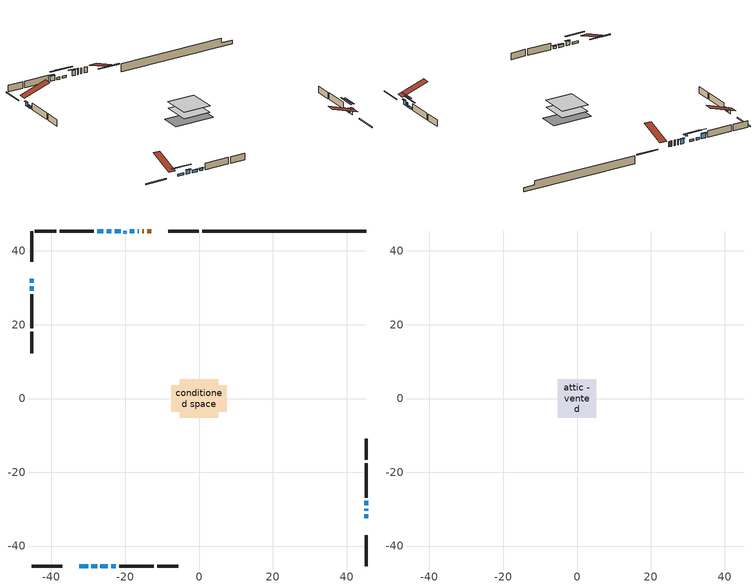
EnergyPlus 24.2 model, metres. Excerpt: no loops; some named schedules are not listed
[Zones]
conditioned space
 floor outside (Floor1 construction): -0.43,-0.43 -0.43,0.43 0.43,0.43 0.43,-0.43 z1.31
 floor adiabatic (AdiabaticFloorConstruction): -5.21,-5.21 -5.21,5.21 5.21,5.21 5.21,-5.21 z1.31
 floor foundation (Slab1 construction): -7.49,-3.64 -7.49,3.64 7.49,3.64 7.49,-3.64 z-1.74
 wall outside (RimJoist1 construction): -0.01,45.42 -8.36,45.42 / -45.42,-45.42 -37.07,-45.42 / -45.42,45.42 -45.42,37.07 / 45.42,-45.42 45.42,-37.07 z1.31:1.61
 wall outside (AdiabaticWallConstruction 1): -12.9,45.42 -14.04,45.42 / -14.97,45.42 -15.41,45.42 z1.31:3.34
 wall outside (AdiabaticWallConstruction): -16.33,45.42 -16.64,45.42 z1.31:3.09; -17.57,45.42 -18.74,45.42 / 45.42,-32.53 45.42,-31.36 / -25.93,45.42 -27.56,45.42 z1.31:3.29; -45.42,32.53 -45.42,31.39 z1.31:2.78; 45.42,-30.44 45.42,-29.92 / -29.16,-45.42 -27.64,-45.42 z1.31:2.91; -32.53,-45.42 -30.09,-45.42 / -21.28,45.42 -22.91,45.42 z1.31:2.12; -23.83,45.42 -25,45.42 / 45.42,-29 45.42,-27.78 / -45.42,30.46 -45.42,29.24 z1.31:2.13; -26.71,-45.42 -24.68,-45.42 / -23.75,-45.42 -22.53,-45.42 z1.31:2.23
 wall outside (Wall1 construction): -28.49,45.42 -37.8,45.42 / -21.6,-45.42 -12.29,-45.42 / -45.42,28.31 -45.42,19 / 45.42,-26.85 45.42,-17.53 z1.31:3.75
 wall outside (Wall2 construction): -38.73,45.42 -44.49,45.42 / -11.36,-45.42 -5.6,-45.42 / -45.42,18.07 -45.42,12.31 / 45.42,-16.61 45.42,-10.85 z1.31:3.75
 wall foundation (FoundationWall1 construction): 0.91,45.42,-1.74 0.91,45.42,1.31 40.97,45.42,1.31 40.97,45.42,-0.29 45.42,45.42,-0.29 45.42,45.42,-1.74
 window (WindowConstruction 6): -16.34,45.42 -16.64,45.42 z1.31:3.09
 window (WindowConstruction 3): -17.57,45.42 -18.74,45.42 z1.31:3.29
 window (WindowConstruction 4): 45.42,-32.53 45.42,-31.36 z1.31:3.29
 window (WindowConstruction 5): -45.42,32.53 -45.42,31.39 z1.31:2.78
 window (WindowConstruction 13): 45.42,-30.43 45.42,-29.93 z1.31:2.91
 window (WindowConstruction 8): -32.53,-45.42 -30.09,-45.42 z1.31:2.12
 window (WindowConstruction 9): -21.28,45.42 -22.9,45.42 z1.31:2.12
 window (WindowConstruction 10): -23.83,45.42 -25,45.42 z1.31:2.12
 window (WindowConstruction 11): 45.42,-29 45.42,-27.78 z1.31:2.12
 window (WindowConstruction 12): -45.42,30.46 -45.42,29.24 z1.31:2.12
 window (WindowConstruction 7): -29.16,-45.42 -27.64,-45.42 z1.31:2.91
 window (WindowConstruction): -26.71,-45.42 -24.68,-45.42 z1.31:2.22
 window (WindowConstruction 1): -23.75,-45.42 -22.53,-45.42 z1.31:2.22
 window (WindowConstruction 2): -25.93,45.42 -27.56,45.42 z1.31:3.29
 door (Door): -12.9,45.42 -14.04,45.42 z1.31:3.34
 door (Door 1): -14.97,45.42 -15.41,45.42 z1.31:3.34
 ceiling adiabatic (AdiabaticFloorConstruction): 5.21,-5.21 5.21,5.21 -5.21,5.21 -5.21,-5.21 z1.31
 roof outside (AdiabaticRoofConstruction): -20.35,45.42,3.75 -20.35,44.77,3.96 -19.66,44.77,3.96 -19.66,45.42,3.75
 skylight (SkylightConstruction): -20.35,45.42,3.75 -20.35,44.77,3.96 -19.67,44.77,3.96 -19.67,45.42,3.75
attic - vented
 floor to conditioned space (Floor2 construction Reversed): -5.23,-5.23 -5.23,5.23 5.23,5.23 5.23,-5.23 z3.75
 roof outside (Roof1 construction): -11.97,45.42,3.75 -11.97,35.23,7.14 -9.29,35.23,7.14 -9.29,45.42,3.75; -33.46,-45.42,3.75 -33.46,-35.23,7.14 -36.14,-35.23,7.14 -36.14,-45.42,3.75; -45.42,33.46,3.75 -35.23,33.46,7.14 -35.23,36.14,7.14 -45.42,36.14,3.75; 45.42,-33.46,3.75 35.23,-33.46,7.14 35.23,-36.14,7.14 45.42,-36.14,3.75
shading: -16.84,45.42 -16.13,45.42 -16.13,45.83 -16.84,45.83 z3.29; -18.84,45.42 -17.47,45.42 -17.47,45.94 -18.84,45.94 z3.39; 45.42,-31.26 45.42,-32.63 45.94,-32.63 45.94,-31.26 z3.39; -45.42,31.19 -45.42,32.73 -45.83,32.73 -45.83,31.19 z2.98; 45.42,-27.29 45.42,-33.07 45.83,-33.07 45.83,-27.29 z5.55; -27.45,-45.42 -35.17,-45.42 -35.17,-45.83 -27.45,-45.83 z4.76; -25.54,45.42 -18.64,45.42 -18.64,45.83 -25.54,45.83 z4.76; -27.64,45.42 -21.19,45.42 -21.19,45.83 -27.64,45.83 z4.76; 45.42,-25.14 45.42,-31.64 45.83,-31.64 45.83,-25.14 z4.76; -45.42,29.04 -45.42,30.66 -45.91,30.66 -45.91,29.04 z2.32; -27.54,-45.42 -29.26,-45.42 -29.26,-45.94 -27.54,-45.94 z3.01; -24.58,-45.42 -26.81,-45.42 -26.81,-45.94 -24.58,-45.94 z2.32; -22.43,-45.42 -23.85,-45.42 -23.85,-45.94 -22.43,-45.94 z2.32; -27.66,45.42 -25.83,45.42 -25.83,45.94 -27.66,45.94 z3.39
[Building]
Building 1: Terrain=Suburbs
[Site:Location]
Windsor AP_ON: Latitude {deg}=42.28; Longitude {deg}=-82.96; Time Zone {hr}=-5; Elevation {m}=190; Keep Site Location Information=Yes
[Site:GroundTemperature:Shallow]
6.34957, 4.46684, 4.31606, 5.20952, 8.79623, 12.3662, 15.4612, 17.4219, 17.5884, 15.9938, 12.9777, 9.51722
[Site:WaterMainsTemperature]
Calculation Method=Schedule; Temperature Schedule=mains temperature schedule
[Material] Roughness=Rough; Thermal Absorptance=0.9
Name | Thickness {m} | Conductivity {W/m-K} | Density {kg/m3} | Specific Heat {J/kg-K} | Solar Absorptance | Visible Absorptance
asphalt or fiberglass shingles | 0.00635 | 0.162714 | 1121.4 | 1465.45 | 0.4 | 0.4
asphalt or fiberglass shingles 1 | 0.00635 | 0.162714 | 1121.4 | 1465.45 | 0.7 | 0.7
ceiling loosefill ins | 0.169333 | 0.0480833 | 16.02 | 1046.75 | 0.7 | 0.7
ceiling stud and cavity | 0.1397 | 0.0922525 | 65.682 | 1177.47 | 0.7 | 0.7
concrete 4.0 in. | 0.1016 | 1.803125 | 2242.8 | 837.4 | 0.7 | 0.7
concrete 8.0 in. | 0.2032 | 1.803125 | 2242.8 | 837.4 | 0.7 | 0.7
door material | 0.04445 | 0.0451087 | 512.64 | 1214.23 | 0.7 | 0.7
exterior vertical ins | 0.0460229 | 0.029427 | 32.04 | 1214.23 | 0.7 | 0.7
floor covering | 0.0127 | 0.0433444 | 54.468 | 1339.84 | 0.6 | 0.6
floor rigid ins; rim joist rigid ins; wall rigid ins | 0.051816 | 0.029427 | 32.04 | 1214.23 | 0.7 | 0.7
floor rigid ins 1; roof rigid ins; wall rigid ins 1 | 0.512978 | 0.029427 | 32.04 | 1214.23 | 0.7 | 0.7
floor stud and cavity | 0.1397 | 0.0822835 | 92.3553 | 1139.71 | 0.7 | 0.7
floor stud and cavity 1 | 0.1397 | 1.75129 | 37.0049 | 1207.88 | 0.7 | 0.7
furniture material conditioned space 1 | 0.1524 | 0.115458 | 640.8 | 1214.23 | 0.6 | 0.6
gypsum board | 0.0127 | 0.160291 | 801 | 837.4 | 0.6 | 0.6
gypsum board 1 | 0.0127 | 0.160291 | 801 | 837.4 | 0.7 | 0.7
osb sheathing 0.5 in. | 0.0127 | 0.115458 | 512.64 | 1214.23 | 0.7 | 0.7
osb sheathing 0.75 in. | 0.01905 | 0.115458 | 512.64 | 1214.23 | 0.7 | 0.7
osb sheathing 2.0 in. | 0.0508 | 0.115458 | 512.64 | 1214.23 | 0.7 | 0.7
rim joist stud and cavity | 0.0508 | 0.275866 | 125.044 | 1163.47 | 0.6 | 0.6
roof stud and cavity | 0.18415 | 1.78685 | 37.0049 | 1207.88 | 0.6 | 0.6
wall stud and cavity | 0.1397 | 0.0816238 | 139.0536 | 1170.24 | 0.7 | 0.7
wall stud and cavity 1 | 0.1397 | 0.0725093 | 139.0536 | 1170.24 | 0.7 | 0.7
wall stud and cavity 2 | 0.0889 | 0.380278 | 52.3479 | 1209.89 | 0.7 | 0.7
wall stud and cavity 3 | 0.0889 | 0.391764 | 83.0341 | 1211.67 | 0.7 | 0.7
wood siding | 0.0254 | 0.102417 | 544.68 | 1172.36 | 0.4 | 0.4
wood siding 1; wood siding 2; wood siding 3 | 0.0254 | 0.102417 | 544.68 | 1172.36 | 0.7 | 0.7
[WindowMaterial:SimpleGlazingSystem]
Name | U-Factor {W/m2-K} | Solar Heat Gain Coefficient
SkylightMaterial | 3.53849 | 0.6745
WindowMaterial | 3.01388 | 0.52
WindowMaterial 1 | 2.95256 | 0.58
WindowMaterial 10 | 3.00537 | 0.53
WindowMaterial 11 | 3.31141 | 0.61
WindowMaterial 2 | 2.92871 | 0.66
WindowMaterial 3 | 2.904297 | 0.68
WindowMaterial 4 | 2.94859 | 0.6
WindowMaterial 5 | 2.33536 | 0.57
WindowMaterial 6 | 6.04537 | 0.46
WindowMaterial 7 | 2.98038 | 0.61
WindowMaterial 8 | 3.00196 | 0.53
WindowMaterial 9 | 2.96448 | 0.62
[Construction]
AdiabaticFloorConstruction: floor stud and cavity 1, floor rigid ins 1, osb sheathing 0.75 in., floor covering
AdiabaticRoofConstruction: asphalt or fiberglass shingles 1, roof rigid ins, osb sheathing 0.75 in., roof stud and cavity
AdiabaticWallConstruction: wood siding 2, wall rigid ins 1, wall stud and cavity 2, gypsum board
AdiabaticWallConstruction 1: wood siding 3, wall rigid ins 1, wall stud and cavity 2, gypsum board
Door; Door 1: door material
Floor1 construction: floor stud and cavity, floor rigid ins, osb sheathing 0.75 in., floor covering
Floor2 construction Reversed: gypsum board, ceiling stud and cavity, ceiling loosefill ins
FoundationWall1 construction: concrete 8.0 in., gypsum board 1
furniture construction conditioned space 1: furniture material conditioned space 1
PartitionWallConstruction: gypsum board, wall stud and cavity 3, gypsum board
RimJoist1 construction: wood siding 1, rim joist rigid ins, osb sheathing 2.0 in., rim joist stud and cavity
Roof1 construction: asphalt or fiberglass shingles
SkylightConstruction: SkylightMaterial
Slab1 construction: concrete 4.0 in.
Wall1 construction: wood siding, osb sheathing 0.5 in., wall stud and cavity, gypsum board
Wall2 construction: wood siding, wall rigid ins, osb sheathing 0.5 in., wall stud and cavity 1, gypsum board
WindowConstruction: WindowMaterial
WindowConstruction 1: WindowMaterial 1
WindowConstruction 10: WindowMaterial 10
WindowConstruction 11; WindowConstruction 12; WindowConstruction 8: WindowMaterial 8
WindowConstruction 13: WindowMaterial 11
WindowConstruction 2: WindowMaterial 2
WindowConstruction 3: WindowMaterial 3
WindowConstruction 4: WindowMaterial 4
WindowConstruction 5: WindowMaterial 5
WindowConstruction 6: WindowMaterial 6
WindowConstruction 7: WindowMaterial 7
WindowConstruction 9: WindowMaterial 9
[Zone] Multiplier=1; Part of Total Floor Area=Yes
Name | Volume {m3}
attic - vented | 60.5728
conditioned space | 526
[Space]
Name | Zone | Volume {m3}
attic - vented 1 | attic - vented | 60.5728
conditioned space 1 | conditioned space | 526
[ZoneInfiltration:EffectiveLeakageArea]
infil attic - vented 1: Zone or Space=attic - vented 1; Schedule=Always On Discrete; Effective Air Leakage Area {cm2}=4855.8; Stack Coefficient=0.000236011; Wind Coefficient=1.03797e-05
[ZoneMixing]
whole house fan mix: Zone or Space=attic - vented; Schedule=Always On Continuous; Design Flow Rate Calculation Method=Flow/Zone; Design Flow Rate {m3/s}=0; Source Zone or Space=conditioned space
[SurfaceProperty:ExposedFoundationPerimeter]
Slab1: Exposed Perimeter Calculation Method=TotalExposedPerimeter; Total Exposed Perimeter {m}=44.502
[InternalMass] Zone or ZoneList=conditioned space; Space or SpaceList=conditioned space 1
Name | Construction | Surface Area {m2}
furniture mass conditioned space 1 | furniture construction conditioned space 1 | 87.3282
partition wall mass | PartitionWallConstruction | 218.32
[Lights]
interior lighting: Zone or ZoneList or Space or SpaceList=conditioned space 1; Schedule=interior lighting schedule; Design Level Calculation Method=LightingLevel; Lighting Level {W}=343.2; Return Air Fraction=0; Fraction Radiant=0.6; Fraction Visible=0.2; Fraction Replaceable=1
[People]
occupants: Zone or ZoneList or Space or SpaceList=conditioned space 1; Number of People Schedule=occupants schedule; Number of People Calculation Method=People; Number of People=3; Fraction Radiant=0.314171; Sensible Heat Fraction=0.56303; Activity Level Schedule=occupants activity schedule; Carbon Dioxide Generation Rate {m3/s-W}=0; Enable ASHRAE 55 Comfort Warnings=No; Mean Radiant Temperature Calculation Type=EnclosureAveraged
[ElectricEquipment] Zone or ZoneList or Space or SpaceList=conditioned space 1; Design Level Calculation Method=EquipmentLevel
Name | Schedule | Design Level {W} | Fraction Latent | Fraction Radiant | Fraction Lost
clothes dryer | clothes dryer schedule | 140.772 | 0.015 | 0.081 | 0.85
clothes washer | clothes washer schedule | 32.1985 | 0.03 | 0.162 | 0.7
cooking range | cooking range schedule | 215.147 | 0.08 | 0.432 | 0.2
dishwasher | dishwasher schedule | 66.8632 | 0.3 | 0.18 | 0.4
fridge | fridge schedule | 72.9452 | 0 | 0.6 | 0
mech vent house fan | mech vent house fan schedule | 0.95 | 0 | 0 | 1
mech vent house fan cfis | mech vent house fan cfis schedule | 0 | 0 | 0 | 0
misc plug loads | misc plug loads schedule | 494.7 | 0.045 | 0.513 | 0.1
whole house fan | Always On Discrete | 0 | 0 | 0 | 1
[OtherEquipment] Zone or ZoneList or Space or SpaceList=conditioned space 1; Design Level Calculation Method=EquipmentLevel
Name | Fuel Type | Schedule | Design Level {W} | Fraction Latent | Fraction Radiant | Fraction Lost
clothes dryer 1 | Electricity | clothes dryer schedule | 0 | 0.015 | 0.081 | 0.85
cooking range 1 | Electricity | cooking range schedule | 0 | 0.08 | 0.432 | 0.2
general water use latent | None | general water use schedule | 62.594 | 1 | 0 | 0
general water use sensible | None | general water use schedule | -61.6891 | 0 | 0.6 | 0
mech vent house fan latent load | None | Always On Discrete | 0 | 1 | 0 | 0
mech vent house fan sensible load | None | Always On Discrete | 0 | 0 | 0 | 0
water heater energy adjustment1 | NaturalGas | Always On Discrete | 0.01 | 0 | 0 | 1
[ZoneInfiltration:DesignFlowRate] Zone or ZoneList or Space or SpaceList=conditioned space 1; Schedule=Always On Discrete; Design Flow Rate Calculation Method=Flow/Zone; Design Flow Rate {m3/s}=0
infil flow; natural vent flow; whole house fan flow
[Foundation:Kiva]
Foundation Kiva 1: Initial Indoor Air Temperature {C}=18; Wall Height Above Grade {m}=1.31; Wall Depth Below Slab {m}=0.2032; Custom Block Material Name 1=exterior vertical ins; Custom Block Depth 1 {m}=3.05001; Custom Block X Position 1 {m}=0.2159; Custom Block Z Position 1 {m}=0
[Foundation:Kiva:Settings]
Soil Conductivity {W/m-K}=0.849921; Soil Density {kg/m3}=1842.3; Soil Specific Heat {J/kg-K}=418.7; Ground Solar Absorptivity=0.9; Ground Thermal Absorptivity=0.9; Ground Surface Roughness {m}=0.03; Far-Field Width {m}=40; Deep-Ground Boundary Condition=ZeroFlux; Deep-Ground Depth {m}=40; Minimum Cell Dimension {m}=0.2; Maximum Cell Growth Coefficient=3; Simulation Timestep=Timestep
[Exterior:Lights]
exterior lighting: Schedule=exterior lighting schedule; Design Level {W}=75.6
[Schedule:Constant]
Name | Hourly Value
Always On Continuous; mech vent house fan schedule; mech vent house fan cfis schedule; Always On Discrete | 1
occupants activity schedule | 117.228
fridge schedule | 0
[Schedule:Week:Daily]
interior lighting schedule Week Rule - Jan1-Jan27: interior lighting schedule day, interior lighting schedule day, interior lighting schedule day, interior lighting schedule day, interior lighting schedule day, interior lighting schedule day, interior lighting schedule day, interior lighting schedule default day, interior lighting schedule default day, interior lighting schedule default day, interior lighting schedule default day, interior lighting schedule default day
interior lighting schedule Week Rule - Jan28-Feb3: interior lighting schedule day, interior lighting schedule day, interior lighting schedule day, interior lighting schedule day, interior lighting schedule day 1, interior lighting schedule day 1, interior lighting schedule day 1, interior lighting schedule default day, interior lighting schedule default day, interior lighting schedule default day, interior lighting schedule default day, interior lighting schedule default day
interior lighting schedule Week Rule - Feb4-Feb24: interior lighting schedule day 1, interior lighting schedule day 1, interior lighting schedule day 1, interior lighting schedule day 1, interior lighting schedule day 1, interior lighting schedule day 1, interior lighting schedule day 1, interior lighting schedule default day, interior lighting schedule default day, interior lighting schedule default day, interior lighting schedule default day, interior lighting schedule default day
interior lighting schedule Week Rule - Feb25-Mar3: interior lighting schedule day 1, interior lighting schedule day 1, interior lighting schedule day 1, interior lighting schedule day 1, interior lighting schedule day 2, interior lighting schedule day 2, interior lighting schedule day 2, interior lighting schedule default day, interior lighting schedule default day, interior lighting schedule default day, interior lighting schedule default day, interior lighting schedule default day
interior lighting schedule Week Rule - Mar4-Mar31: interior lighting schedule day 2, interior lighting schedule day 2, interior lighting schedule day 2, interior lighting schedule day 2, interior lighting schedule day 2, interior lighting schedule day 2, interior lighting schedule day 2, interior lighting schedule default day, interior lighting schedule default day, interior lighting schedule default day, interior lighting schedule default day, interior lighting schedule default day
interior lighting schedule Week Rule - Apr1-Apr28: interior lighting schedule day 3, interior lighting schedule day 3, interior lighting schedule day 3, interior lighting schedule day 3, interior lighting schedule day 3, interior lighting schedule day 3, interior lighting schedule day 3, interior lighting schedule default day, interior lighting schedule default day, interior lighting schedule default day, interior lighting schedule default day, interior lighting schedule default day
interior lighting schedule Week Rule - Apr29-May5: interior lighting schedule day 3, interior lighting schedule day 3, interior lighting schedule day 4, interior lighting schedule day 4, interior lighting schedule day 4, interior lighting schedule day 4, interior lighting schedule day 4, interior lighting schedule default day, interior lighting schedule default day, interior lighting schedule default day, interior lighting schedule default day, interior lighting schedule default day
interior lighting schedule Week Rule - May6-May26: interior lighting schedule day 4, interior lighting schedule day 4, interior lighting schedule day 4, interior lighting schedule day 4, interior lighting schedule day 4, interior lighting schedule day 4, interior lighting schedule day 4, interior lighting schedule default day, interior lighting schedule default day, interior lighting schedule default day, interior lighting schedule default day, interior lighting schedule default day
interior lighting schedule Week Rule - May27-Jun2: interior lighting schedule day 4, interior lighting schedule day 4, interior lighting schedule day 4, interior lighting schedule day 4, interior lighting schedule day 4, interior lighting schedule day 5, interior lighting schedule day 5, interior lighting schedule default day, interior lighting schedule default day, interior lighting schedule default day, interior lighting schedule default day, interior lighting schedule default day
interior lighting schedule Week Rule - Jun3-Jun30: interior lighting schedule day 5, interior lighting schedule day 5, interior lighting schedule day 5, interior lighting schedule day 5, interior lighting schedule day 5, interior lighting schedule day 5, interior lighting schedule day 5, interior lighting schedule default day, interior lighting schedule default day, interior lighting schedule default day, interior lighting schedule default day, interior lighting schedule default day
interior lighting schedule Week Rule - Jul1-Jul28: interior lighting schedule day 6, interior lighting schedule day 6, interior lighting schedule day 6, interior lighting schedule day 6, interior lighting schedule day 6, interior lighting schedule day 6, interior lighting schedule day 6, interior lighting schedule default day, interior lighting schedule default day, interior lighting schedule default day, interior lighting schedule default day, interior lighting schedule default day
interior lighting schedule Week Rule - Jul29-Aug4: interior lighting schedule day 6, interior lighting schedule day 6, interior lighting schedule day 6, interior lighting schedule day 7, interior lighting schedule day 7, interior lighting schedule day 7, interior lighting schedule day 7, interior lighting schedule default day, interior lighting schedule default day, interior lighting schedule default day, interior lighting schedule default day, interior lighting schedule default day
interior lighting schedule Week Rule - Aug5-Aug25: interior lighting schedule day 7, interior lighting schedule day 7, interior lighting schedule day 7, interior lighting schedule day 7, interior lighting schedule day 7, interior lighting schedule day 7, interior lighting schedule day 7, interior lighting schedule default day, interior lighting schedule default day, interior lighting schedule default day, interior lighting schedule default day, interior lighting schedule default day
interior lighting schedule Week Rule - Aug26-Sep1: interior lighting schedule day 7, interior lighting schedule day 7, interior lighting schedule day 7, interior lighting schedule day 7, interior lighting schedule day 7, interior lighting schedule day 7, interior lighting schedule day 8, interior lighting schedule default day, interior lighting schedule default day, interior lighting schedule default day, interior lighting schedule default day, interior lighting schedule default day
interior lighting schedule Week Rule - Sep2-Sep29: interior lighting schedule day 8, interior lighting schedule day 8, interior lighting schedule day 8, interior lighting schedule day 8, interior lighting schedule day 8, interior lighting schedule day 8, interior lighting schedule day 8, interior lighting schedule default day, interior lighting schedule default day, interior lighting schedule default day, interior lighting schedule default day, interior lighting schedule default day
interior lighting schedule Week Rule - Sep30-Oct6: interior lighting schedule day 8, interior lighting schedule day 9, interior lighting schedule day 9, interior lighting schedule day 9, interior lighting schedule day 9, interior lighting schedule day 9, interior lighting schedule day 9, interior lighting schedule default day, interior lighting schedule default day, interior lighting schedule default day, interior lighting schedule default day, interior lighting schedule default day
interior lighting schedule Week Rule - Oct7-Oct27: interior lighting schedule day 9, interior lighting schedule day 9, interior lighting schedule day 9, interior lighting schedule day 9, interior lighting schedule day 9, interior lighting schedule day 9, interior lighting schedule day 9, interior lighting schedule default day, interior lighting schedule default day, interior lighting schedule default day, interior lighting schedule default day, interior lighting schedule default day
interior lighting schedule Week Rule - Oct28-Nov3: interior lighting schedule day 9, interior lighting schedule day 9, interior lighting schedule day 9, interior lighting schedule day 9, interior lighting schedule day 10, interior lighting schedule day 10, interior lighting schedule day 10, interior lighting schedule default day, interior lighting schedule default day, interior lighting schedule default day, interior lighting schedule default day, interior lighting schedule default day
interior lighting schedule Week Rule - Nov4-Nov24: interior lighting schedule day 10, interior lighting schedule day 10, interior lighting schedule day 10, interior lighting schedule day 10, interior lighting schedule day 10, interior lighting schedule day 10, interior lighting schedule day 10, interior lighting schedule default day, interior lighting schedule default day, interior lighting schedule default day, interior lighting schedule default day, interior lighting schedule default day
interior lighting schedule Week Rule - Nov25-Dec1: interior lighting schedule day 10, interior lighting schedule day 10, interior lighting schedule day 10, interior lighting schedule day 10, interior lighting schedule day 10, interior lighting schedule day 10, interior lighting schedule day 11, interior lighting schedule default day, interior lighting schedule default day, interior lighting schedule default day, interior lighting schedule default day, interior lighting schedule default day
interior lighting schedule Week Rule - Dec2-Dec31: interior lighting schedule day 11, interior lighting schedule day 11, interior lighting schedule day 11, interior lighting schedule day 11, interior lighting schedule day 11, interior lighting schedule day 11, interior lighting schedule day 11, interior lighting schedule default day, interior lighting schedule default day, interior lighting schedule default day, interior lighting schedule default day, interior lighting schedule default day
occupants schedule Week Rule - Jan1-Dec31: occupants schedule day, occupants schedule day, occupants schedule day, occupants schedule day, occupants schedule day, occupants schedule day, occupants schedule day, occupants schedule default day, occupants schedule default day, occupants schedule default day, occupants schedule default day, occupants schedule default day
clothes dryer schedule Week Rule - Jan1-Dec31: clothes dryer schedule day, clothes dryer schedule day, clothes dryer schedule day, clothes dryer schedule day, clothes dryer schedule day, clothes dryer schedule day, clothes dryer schedule day, clothes dryer schedule default day, clothes dryer schedule default day, clothes dryer schedule default day, clothes dryer schedule default day, clothes dryer schedule default day
clothes washer schedule Week Rule - Jan1-Dec31: clothes washer schedule day, clothes washer schedule day, clothes washer schedule day, clothes washer schedule day, clothes washer schedule day, clothes washer schedule day, clothes washer schedule day, clothes washer schedule default day, clothes washer schedule default day, clothes washer schedule default day, clothes washer schedule default day, clothes washer schedule default day
cooking range schedule Week Rule - Jan1-Dec31: cooking range schedule day, cooking range schedule day, cooking range schedule day, cooking range schedule day, cooking range schedule day, cooking range schedule day, cooking range schedule day, cooking range schedule default day, cooking range schedule default day, cooking range schedule default day, cooking range schedule default day, cooking range schedule default day
dishwasher schedule Week Rule - Jan1-Dec31: dishwasher schedule day, dishwasher schedule day, dishwasher schedule day, dishwasher schedule day, dishwasher schedule day, dishwasher schedule day, dishwasher schedule day, dishwasher schedule default day, dishwasher schedule default day, dishwasher schedule default day, dishwasher schedule default day, dishwasher schedule default day
misc plug loads schedule Week Rule - Jan1-Dec31: misc plug loads schedule day, misc plug loads schedule day, misc plug loads schedule day, misc plug loads schedule day, misc plug loads schedule day, misc plug loads schedule day, misc plug loads schedule day, misc plug loads schedule default day, misc plug loads schedule default day, misc plug loads schedule default day, misc plug loads schedule default day, misc plug loads schedule default day
general water use schedule Week Rule - Jan1-Dec31: general water use schedule day, general water use schedule day, general water use schedule day, general water use schedule day, general water use schedule day, general water use schedule day, general water use schedule day, general water use schedule default day, general water use schedule default day, general water use schedule default day, general water use schedule default day, general water use schedule default day
exterior lighting schedule Week Rule - Jan1-Jan27: exterior lighting schedule day, exterior lighting schedule day, exterior lighting schedule day, exterior lighting schedule day, exterior lighting schedule day, exterior lighting schedule day, exterior lighting schedule day, exterior lighting schedule default day, exterior lighting schedule default day, exterior lighting schedule default day, exterior lighting schedule default day, exterior lighting schedule default day
exterior lighting schedule Week Rule - Jan28-Feb3: exterior lighting schedule day, exterior lighting schedule day, exterior lighting schedule day, exterior lighting schedule day, exterior lighting schedule day 1, exterior lighting schedule day 1, exterior lighting schedule day 1, exterior lighting schedule default day, exterior lighting schedule default day, exterior lighting schedule default day, exterior lighting schedule default day, exterior lighting schedule default day
exterior lighting schedule Week Rule - Feb4-Feb24: exterior lighting schedule day 1, exterior lighting schedule day 1, exterior lighting schedule day 1, exterior lighting schedule day 1, exterior lighting schedule day 1, exterior lighting schedule day 1, exterior lighting schedule day 1, exterior lighting schedule default day, exterior lighting schedule default day, exterior lighting schedule default day, exterior lighting schedule default day, exterior lighting schedule default day
exterior lighting schedule Week Rule - Feb25-Mar3: exterior lighting schedule day 1, exterior lighting schedule day 1, exterior lighting schedule day 1, exterior lighting schedule day 1, exterior lighting schedule day 2, exterior lighting schedule day 2, exterior lighting schedule day 2, exterior lighting schedule default day, exterior lighting schedule default day, exterior lighting schedule default day, exterior lighting schedule default day, exterior lighting schedule default day
exterior lighting schedule Week Rule - Mar4-Mar31: exterior lighting schedule day 2, exterior lighting schedule day 2, exterior lighting schedule day 2, exterior lighting schedule day 2, exterior lighting schedule day 2, exterior lighting schedule day 2, exterior lighting schedule day 2, exterior lighting schedule default day, exterior lighting schedule default day, exterior lighting schedule default day, exterior lighting schedule default day, exterior lighting schedule default day
exterior lighting schedule Week Rule - Apr1-Apr28: exterior lighting schedule day 3, exterior lighting schedule day 3, exterior lighting schedule day 3, exterior lighting schedule day 3, exterior lighting schedule day 3, exterior lighting schedule day 3, exterior lighting schedule day 3, exterior lighting schedule default day, exterior lighting schedule default day, exterior lighting schedule default day, exterior lighting schedule default day, exterior lighting schedule default day
exterior lighting schedule Week Rule - Apr29-May5: exterior lighting schedule day 3, exterior lighting schedule day 3, exterior lighting schedule day 4, exterior lighting schedule day 4, exterior lighting schedule day 4, exterior lighting schedule day 4, exterior lighting schedule day 4, exterior lighting schedule default day, exterior lighting schedule default day, exterior lighting schedule default day, exterior lighting schedule default day, exterior lighting schedule default day
exterior lighting schedule Week Rule - May6-May26: exterior lighting schedule day 4, exterior lighting schedule day 4, exterior lighting schedule day 4, exterior lighting schedule day 4, exterior lighting schedule day 4, exterior lighting schedule day 4, exterior lighting schedule day 4, exterior lighting schedule default day, exterior lighting schedule default day, exterior lighting schedule default day, exterior lighting schedule default day, exterior lighting schedule default day
exterior lighting schedule Week Rule - May27-Jun2: exterior lighting schedule day 4, exterior lighting schedule day 4, exterior lighting schedule day 4, exterior lighting schedule day 4, exterior lighting schedule day 4, exterior lighting schedule day 5, exterior lighting schedule day 5, exterior lighting schedule default day, exterior lighting schedule default day, exterior lighting schedule default day, exterior lighting schedule default day, exterior lighting schedule default day
exterior lighting schedule Week Rule - Jun3-Jun30: exterior lighting schedule day 5, exterior lighting schedule day 5, exterior lighting schedule day 5, exterior lighting schedule day 5, exterior lighting schedule day 5, exterior lighting schedule day 5, exterior lighting schedule day 5, exterior lighting schedule default day, exterior lighting schedule default day, exterior lighting schedule default day, exterior lighting schedule default day, exterior lighting schedule default day
exterior lighting schedule Week Rule - Jul1-Jul28: exterior lighting schedule day 6, exterior lighting schedule day 6, exterior lighting schedule day 6, exterior lighting schedule day 6, exterior lighting schedule day 6, exterior lighting schedule day 6, exterior lighting schedule day 6, exterior lighting schedule default day, exterior lighting schedule default day, exterior lighting schedule default day, exterior lighting schedule default day, exterior lighting schedule default day
exterior lighting schedule Week Rule - Jul29-Aug4: exterior lighting schedule day 6, exterior lighting schedule day 6, exterior lighting schedule day 6, exterior lighting schedule day 7, exterior lighting schedule day 7, exterior lighting schedule day 7, exterior lighting schedule day 7, exterior lighting schedule default day, exterior lighting schedule default day, exterior lighting schedule default day, exterior lighting schedule default day, exterior lighting schedule default day
exterior lighting schedule Week Rule - Aug5-Aug25: exterior lighting schedule day 7, exterior lighting schedule day 7, exterior lighting schedule day 7, exterior lighting schedule day 7, exterior lighting schedule day 7, exterior lighting schedule day 7, exterior lighting schedule day 7, exterior lighting schedule default day, exterior lighting schedule default day, exterior lighting schedule default day, exterior lighting schedule default day, exterior lighting schedule default day
exterior lighting schedule Week Rule - Aug26-Sep1: exterior lighting schedule day 7, exterior lighting schedule day 7, exterior lighting schedule day 7, exterior lighting schedule day 7, exterior lighting schedule day 7, exterior lighting schedule day 7, exterior lighting schedule day 8, exterior lighting schedule default day, exterior lighting schedule default day, exterior lighting schedule default day, exterior lighting schedule default day, exterior lighting schedule default day
exterior lighting schedule Week Rule - Sep2-Sep29: exterior lighting schedule day 8, exterior lighting schedule day 8, exterior lighting schedule day 8, exterior lighting schedule day 8, exterior lighting schedule day 8, exterior lighting schedule day 8, exterior lighting schedule day 8, exterior lighting schedule default day, exterior lighting schedule default day, exterior lighting schedule default day, exterior lighting schedule default day, exterior lighting schedule default day
exterior lighting schedule Week Rule - Sep30-Oct6: exterior lighting schedule day 8, exterior lighting schedule day 9, exterior lighting schedule day 9, exterior lighting schedule day 9, exterior lighting schedule day 9, exterior lighting schedule day 9, exterior lighting schedule day 9, exterior lighting schedule default day, exterior lighting schedule default day, exterior lighting schedule default day, exterior lighting schedule default day, exterior lighting schedule default day
exterior lighting schedule Week Rule - Oct7-Oct27: exterior lighting schedule day 9, exterior lighting schedule day 9, exterior lighting schedule day 9, exterior lighting schedule day 9, exterior lighting schedule day 9, exterior lighting schedule day 9, exterior lighting schedule day 9, exterior lighting schedule default day, exterior lighting schedule default day, exterior lighting schedule default day, exterior lighting schedule default day, exterior lighting schedule default day
exterior lighting schedule Week Rule - Oct28-Nov3: exterior lighting schedule day 9, exterior lighting schedule day 9, exterior lighting schedule day 9, exterior lighting schedule day 9, exterior lighting schedule day 10, exterior lighting schedule day 10, exterior lighting schedule day 10, exterior lighting schedule default day, exterior lighting schedule default day, exterior lighting schedule default day, exterior lighting schedule default day, exterior lighting schedule default day
[Schedule:Year]
interior lighting schedule: interior lighting schedule Week Rule - Jan1-Jan27, 1, 1, 1, 27, interior lighting schedule Week Rule - Jan28-Feb3, 1, 28, 2, 3, interior lighting schedule Week Rule - Feb4-Feb24, 2, 4, 2, 24, interior lighting schedule Week Rule - Feb25-Mar3, 2, 25, 3, 3, interior lighting schedule Week Rule - Mar4-Mar31, 3, 4, 3, 31, interior lighting schedule Week Rule - Apr1-Apr28, 4, 1, 4, 28, interior lighting schedule Week Rule - Apr29-May5, 4, 29, 5, 5, interior lighting schedule Week Rule - May6-May26, 5, 6, 5, 26, interior lighting schedule Week Rule - May27-Jun2, 5, 27, 6, 2, interior lighting schedule Week Rule - Jun3-Jun30, 6, 3, 6, 30, interior lighting schedule Week Rule - Jul1-Jul28, 7, 1, 7, 28, interior lighting schedule Week Rule - Jul29-Aug4, 7, 29, 8, 4, interior lighting schedule Week Rule - Aug5-Aug25, 8, 5, 8, 25, interior lighting schedule Week Rule - Aug26-Sep1, 8, 26, 9, 1, interior lighting schedule Week Rule - Sep2-Sep29, 9, 2, 9, 29, interior lighting schedule Week Rule - Sep30-Oct6, 9, 30, 10, 6, interior lighting schedule Week Rule - Oct7-Oct27, 10, 7, 10, 27, interior lighting schedule Week Rule - Oct28-Nov3, 10, 28, 11, 3, interior lighting schedule Week Rule - Nov4-Nov24, 11, 4, 11, 24, interior lighting schedule Week Rule - Nov25-Dec1, 11, 25, 12, 1, interior lighting schedule Week Rule - Dec2-Dec31, 12, 2, 12, 31
occupants schedule: occupants schedule Week Rule - Jan1-Dec31, 1, 1, 12, 31
clothes dryer schedule: clothes dryer schedule Week Rule - Jan1-Dec31, 1, 1, 12, 31
clothes washer schedule: clothes washer schedule Week Rule - Jan1-Dec31, 1, 1, 12, 31
cooking range schedule: cooking range schedule Week Rule - Jan1-Dec31, 1, 1, 12, 31
dishwasher schedule: dishwasher schedule Week Rule - Jan1-Dec31, 1, 1, 12, 31
misc plug loads schedule: misc plug loads schedule Week Rule - Jan1-Dec31, 1, 1, 12, 31
general water use schedule: general water use schedule Week Rule - Jan1-Dec31, 1, 1, 12, 31
exterior lighting schedule: exterior lighting schedule Week Rule - Jan1-Jan27, 1, 1, 1, 27, exterior lighting schedule Week Rule - Jan28-Feb3, 1, 28, 2, 3, exterior lighting schedule Week Rule - Feb4-Feb24, 2, 4, 2, 24, exterior lighting schedule Week Rule - Feb25-Mar3, 2, 25, 3, 3, exterior lighting schedule Week Rule - Mar4-Mar31, 3, 4, 3, 31, exterior lighting schedule Week Rule - Apr1-Apr28, 4, 1, 4, 28, exterior lighting schedule Week Rule - Apr29-May5, 4, 29, 5, 5, exterior lighting schedule Week Rule - May6-May26, 5, 6, 5, 26, exterior lighting schedule Week Rule - May27-Jun2, 5, 27, 6, 2, exterior lighting schedule Week Rule - Jun3-Jun30, 6, 3, 6, 30, exterior lighting schedule Week Rule - Jul1-Jul28, 7, 1, 7, 28, exterior lighting schedule Week Rule - Jul29-Aug4, 7, 29, 8, 4, exterior lighting schedule Week Rule - Aug5-Aug25, 8, 5, 8, 25, exterior lighting schedule Week Rule - Aug26-Sep1, 8, 26, 9, 1, exterior lighting schedule Week Rule - Sep2-Sep29, 9, 2, 9, 29, exterior lighting schedule Week Rule - Sep30-Oct6, 9, 30, 10, 6, exterior lighting schedule Week Rule - Oct7-Oct27, 10, 7, 10, 27, exterior lighting schedule Week Rule - Oct28-Nov3, 10, 28, 11, 3, exterior lighting schedule Week Rule - Nov4-Nov24, 11, 4, 11, 24, exterior lighting schedule Week Rule - Nov25-Dec1, 11, 25, 12, 1, exterior lighting schedule Week Rule - Dec2-Dec31, 12, 2, 12, 31
[Schedule:Compact]
mains temperature schedule: Through: 01/01, For: AllDays, Until: 24:00, 9.71556, Through: 01/02, For: AllDays, Until: 24:00, 9.65056, Through: 01/03, For: AllDays, Until: 24:00, 9.58667, Through: 01/04, For: AllDays, Until: 24:00, 9.52389, Through: 01/05, For: AllDays, Until: 24:00, 9.46278, Through: 01/06, For: AllDays, Until: 24:00, 9.40278, Through: 01/07, For: AllDays, Until: 24:00, 9.34444, Through: 01/08, For: AllDays, Until: 24:00, 9.28778, Through: 01/09, For: AllDays, Until: 24:00, 9.23222, Through: 01/10, For: AllDays, Until: 24:00, 9.17778, Through: 01/11, For: AllDays, Until: 24:00, 9.125, Through: 01/12, For: AllDays, Until: 24:00, 9.07389, Through: 01/13, For: AllDays, Until: 24:00, 9.02444, Through: 01/14, For: AllDays, Until: 24:00, 8.97611, Through: 01/15, For: AllDays, Until: 24:00, 8.92944, Through: 01/16, For: AllDays, Until: 24:00, 8.88444, Through: 01/17, For: AllDays, Until: 24:00, 8.84056, Through: 01/18, For: AllDays, Until: 24:00, 8.79889, Through: 01/19, For: AllDays, Until: 24:00, 8.75833, Through: 01/20, For: AllDays, Until: 24:00, 8.71944, Through: 01/21, For: AllDays, Until: 24:00, 8.68222, Through: 01/22, For: AllDays, Until: 24:00, 8.64667, Through: 01/23, For: AllDays, Until: 24:00, 8.61222, Through: 01/24, For: AllDays, Until: 24:00, 8.58, Through: 01/25, For: AllDays, Until: 24:00, 8.54944, Through: 01/26, For: AllDays, Until: 24:00, 8.52, Through: 01/27, For: AllDays, Until: 24:00, 8.49278, Through: 01/28, For: AllDays, Until: 24:00, 8.46722, Through: 01/29, For: AllDays, Until: 24:00, 8.44278, Through: 01/30, For: AllDays, Until: 24:00, 8.42056, Through: 01/31, For: AllDays, Until: 24:00, 8.39944, Through: 02/01, For: AllDays, Until: 24:00, 8.38056, Through: 02/02, For: AllDays, Until: 24:00, 8.36333, Through: 02/03, For: AllDays, Until: 24:00, 8.34778, Through: 02/04, For: AllDays, Until: 24:00, 8.33389, Through: 02/05, For: AllDays, Until: 24:00, 8.32167, Through: 02/06, For: AllDays, Until: 24:00, 8.31111, Through: 02/07, For: AllDays, Until: 24:00, 8.30222, Through: 02/08, For: AllDays, Until: 24:00, 8.295, Through: 02/09, For: AllDays, Until: 24:00, 8.29, Through: 02/10, For: AllDays, Until: 24:00, 8.28611, Through: 02/11, For: AllDays, Until: 24:00, 8.28444, Through: 02/12, For: AllDays, Until: 24:00, 8.28444, Through: 02/13, For: AllDays, Until: 24:00, 8.28611, Through: 02/14, For: AllDays, Until: 24:00, 8.28889, Through: 02/15, For: AllDays, Until: 24:00, 8.29444, Through: 02/16, For: AllDays, Until: 24:00, 8.30111, Through: 02/17, For: AllDays, Until: 24:00, 8.30944, Through: 02/18, For: AllDays, Until: 24:00, 8.31944, Through: 02/19, For: AllDays, Until: 24:00, 8.33167, Through: 02/20, For: AllDays, Until: 24:00, 8.345, Through: 02/21, For: AllDays, Until: 24:00, 8.36056, Through: 02/22, For: AllDays, Until: 24:00, 8.37778, Through: 02/23, For: AllDays, Until: 24:00, 8.39611, Through: 02/24, For: AllDays, Until: 24:00, 8.41667, Through: 02/25, For: AllDays, Until: 24:00, 8.43889, Through: 02/26, For: AllDays, Until: 24:00, 8.46278, Through: 02/27, For: AllDays, Until: 24:00, 8.48833, Through: 02/28, For: AllDays, Until: 24:00, 8.51556, Through: 03/01, For: AllDays, Until: 24:00, 8.54444, Through: 03/02, For: AllDays, Until: 24:00, 8.575, Through: 03/03, For: AllDays, Until: 24:00, 8.60667, Through: 03/04, For: AllDays, Until: 24:00, 8.64056, Through: 03/05, For: AllDays, Until: 24:00, 8.67611, Through: 03/06, For: AllDays, Until: 24:00, 8.71278, Through: 03/07, For: AllDays, Until: 24:00, 8.75167, Through: 03/08, For: AllDays, Until: 24:00, 8.79167, Through: 03/09, For: AllDays, Until: 24:00, 8.83333, Through: 03/10, For: AllDays, Until: 24:00, 8.87667, Through: 03/11, For: AllDays, Until: 24:00, 8.92167, Through: 03/12, For: AllDays, Until: 24:00, 8.96833, Through: 03/13, For: AllDays, Until: 24:00, 9.01611, Through: 03/14, For: AllDays, Until: 24:00, 9.06556, Through: 03/15, For: AllDays, Until: 24:00, 9.11667, Through: 03/16, For: AllDays, Until: 24:00, 9.16889, Through: 03/17, For: AllDays, Until: 24:00, 9.22278, Through: 03/18, For: AllDays, Until: 24:00, 9.27833, Through: 03/19, For: AllDays, Until: 24:00, 9.335, Through: 03/20, For: AllDays, Until: 24:00, 9.39333, Through: 03/21, For: AllDays, Until: 24:00, 9.45278, Through: 03/22, For: AllDays, Until: 24:00, 9.51389, Through: 03/23, For: AllDays, Until: 24:00, 9.57611, Through: 03/24, For: AllDays, Until: 24:00, 9.64, Through: 03/25, For: AllDays, Until: 24:00, 9.705, Through: 03/26, For: AllDays, Until: 24:00, 9.77111, Through: 03/27, For: AllDays, Until: 24:00, 9.83889, Through: 03/28, For: AllDays, Until: 24:00, 9.90778, Through: 03/29, For: AllDays, Until: 24:00, 9.97778, Through: 03/30, For: AllDays, Until: 24:00, 10.0489, Through: 03/31, For: AllDays, Until: 24:00, 10.1217, Through: 04/01, For: AllDays, Until: 24:00, 10.1956, Through: 04/02, For: AllDays, Until: 24:00, 10.2706, Through: 04/03, For: AllDays, Until: 24:00, 10.3461, Through: 04/04, For: AllDays, Until: 24:00, 10.4233, Through: 04/05, For: AllDays, Until: 24:00, 10.5017, Through: 04/06, For: AllDays, Until: 24:00, 10.5811, Through: 04/07, For: AllDays, Until: 24:00, 10.6617, Through: 04/08, For: AllDays, Until: 24:00, 10.7428, Through: 04/09, For: AllDays, Until: 24:00, 10.825, Through: 04/10, For: AllDays, Until: 24:00, 10.9089, Through: 04/11, For: AllDays, Until: 24:00, 10.9928, Through: 04/12, For: AllDays, Until: 24:00, 11.0783, Through: 04/13, For: AllDays, Until: 24:00, 11.1644, Through: 04/14, For: AllDays, Until: 24:00, 11.2517, Through: 04/15, For: AllDays, Until: 24:00, 11.3394, Through: 04/16, For: AllDays, Until: 24:00, 11.4278, Through: 04/17, For: AllDays, Until: 24:00, 11.5178, Through: 04/18, For: AllDays, Until: 24:00, 11.6078, Through: 04/19, For: AllDays, Until: 24:00, 11.6989, Through: 04/20, For: AllDays, Until: 24:00, 11.7906, Through: 04/21, For: AllDays, Until: 24:00, 11.8828, Through: 04/22, For: AllDays, Until: 24:00, 11.9761, Through: 04/23, For: AllDays, Until: 24:00, 12.07, Through: 04/24, For: AllDays, Until: 24:00, 12.1639, Through: 04/25, For: AllDays, Until: 24:00, 12.2589, Through: 04/26, For: AllDays, Until: 24:00, 12.3544, Through: 04/27, For: AllDays, Until: 24:00, 12.4506, Through: 04/28, For: AllDays, Until: 24:00, 12.5472, Through: 04/29, For: AllDays, Until: 24:00, 12.6439, Through: 04/30, For: AllDays, Until: 24:00, 12.7411, Through: 05/01, For: AllDays, Until: 24:00, 12.8389, Through: 05/02, For: AllDays, Until: 24:00, 12.9372, Through: 05/03, For: AllDays, Until: 24:00, 13.0356, Through: 05/04, For: AllDays, Until: 24:00, 13.1344, Through: 05/05, For: AllDays, Until: 24:00, 13.2339, Through: 05/06, For: AllDays, Until: 24:00, 13.3333, Through: 05/07, For: AllDays, Until: 24:00, 13.4328, Through: 05/08, For: AllDays, Until: 24:00, 13.5328, Through: 05/09, For: AllDays, Until: 24:00, 13.6328, Through: 05/10, For: AllDays, Until: 24:00, 13.7328, Through: 05/11, For: AllDays, Until: 24:00, 13.8328, Through: 05/12, For: AllDays, Until: 24:00, 13.9333, Through: 05/13, For: AllDays, Until: 24:00, 14.0339, Through: 05/14, For: AllDays, Until: 24:00, 14.1344, Through: 05/15, For: AllDays, Until: 24:00, 14.2344, Through: 05/16, For: AllDays, Until: 24:00, 14.335, Through: 05/17, For: AllDays, Until: 24:00, 14.4356, Through: 05/18, For: AllDays, Until: 24:00, 14.5356, Through: 05/19, For: AllDays, Until: 24:00, 14.6356, Through: 05/20, For: AllDays, Until: 24:00, 14.7356, Through: 05/21, For: AllDays, Until: 24:00, 14.8356, Through: 05/22, For: AllDays, Until: 24:00, 14.935, Through: 05/23, For: AllDays, Until: 24:00, 15.0344, Through: 05/24, For: AllDays, Until: 24:00, 15.1333, Through: 05/25, For: AllDays, Until: 24:00, 15.2322, Through: 05/26, For: AllDays, Until: 24:00, 15.3306, Through: 05/27, For: AllDays, Until: 24:00, 15.4283, Through: 05/28, For: AllDays, Until: 24:00, 15.5261, Through: 05/29, For: AllDays, Until: 24:00, 15.6233, Through: 05/30, For: AllDays, Until: 24:00, 15.7206, Through: 05/31, For: AllDays, Until: 24:00, 15.8167, Through: 06/01, For: AllDays, Until: 24:00, 15.9128, Through: 06/02, For: AllDays, Until: 24:00, 16.0078, Through: 06/03, For: AllDays, Until: 24:00, 16.1028, Through: 06/04, For: AllDays, Until: 24:00, 16.1967, Through: 06/05, For: AllDays, Until: 24:00, 16.2906, Through: 06/06, For: AllDays, Until: 24:00, 16.3833, Through: 06/07, For: AllDays, Until: 24:00, 16.4756, Through: 06/08, For: AllDays, Until: 24:00, 16.5672, Through: 06/09, For: AllDays, Until: 24:00, 16.6578, Through: 06/10, For: AllDays, Until: 24:00, 16.7478, Through: 06/11, For: AllDays, Until: 24:00, 16.8372, Through: 06/12, For: AllDays, Until: 24:00, 16.9256, Through: 06/13, For: AllDays, Until: 24:00, 17.0133, Through: 06/14, For: AllDays, Until: 24:00, 17.1, Through: 06/15, For: AllDays, Until: 24:00, 17.1861, Through: 06/16, For: AllDays, Until: 24:00, 17.2711, Through: 06/17, For: AllDays, Until: 24:00, 17.355, Through: 06/18, For: AllDays, Until: 24:00, 17.4383, Through: 06/19, For: AllDays, Until: 24:00, 17.5206, Through: 06/20, For: AllDays, Until: 24:00, 17.6017, Through: 06/21, For: AllDays, Until: 24:00, 17.6817, Through: 06/22, For: AllDays, Until: 24:00, 17.7606, Through: 06/23, For: AllDays, Until: 24:00, 17.8383, Through: 06/24, For: AllDays, Until: 24:00, 17.9156, Through: 06/25, For: AllDays, Until: 24:00, 17.9911, Through: 06/26, For: AllDays, Until: 24:00, 18.0656, Through: 06/27, For: AllDays, Until: 24:00, 18.1389, Through: 06/28, For: AllDays, Until: 24:00, 18.2111, Through: 06/29, For: AllDays, Until: 24:00, 18.2822, Through: 06/30, For: AllDays, Until: 24:00, 18.3522, Through: 07/01, For: AllDays, Until: 24:00, 18.4206, Through: 07/02, For: AllDays, Until: 24:00, 18.4878, Through: 07/03, For: AllDays, Until: 24:00, 18.5539, Through: 07/04, For: AllDays, Until: 24:00, 18.6183, Through: 07/05, For: AllDays, Until: 24:00, 18.6817, Through: 07/06, For: AllDays, Until: 24:00, 18.7439, Through: 07/07, For: AllDays, Until: 24:00, 18.8044, Through: 07/08, For: AllDays, Until: 24:00, 18.8639, Through: 07/09, For: AllDays, Until: 24:00, 18.9217, Through: 07/10, For: AllDays, Until: 24:00, 18.9778, Through: 07/11, For: AllDays, Until: 24:00, 19.0328, Through: 07/12, For: AllDays, Until: 24:00, 19.0861, Through: 07/13, For: AllDays, Until: 24:00, 19.1383, Through: 07/14, For: AllDays, Until: 24:00, 19.1889, Through: 07/15, For: AllDays, Until: 24:00, 19.2378, Through: 07/16, For: AllDays, Until: 24:00, 19.2856, Through: 07/17, For: AllDays, Until: 24:00, 19.3311, Through: 07/18, For: AllDays, Until: 24:00, 19.3761, Through: 07/19, For: AllDays, Until: 24:00, 19.4189, Through: 07/20, For: AllDays, Until: 24:00, 19.46, Through: 07/21, For: AllDays, Until: 24:00, 19.5, Through: 07/22, For: AllDays, Until: 24:00, 19.5378, Through: 07/23, For: AllDays, Until: 24:00, 19.5744, Through: 07/24, For: AllDays, Until: 24:00, 19.6094, Through: 07/25, For: AllDays, Until: 24:00, 19.6428, Through: 07/26, For: AllDays, Until: 24:00, 19.6744, Through: 07/27, For: AllDays, Until: 24:00, 19.7044, Through: 07/28, For: AllDays, Until: 24:00, 19.7328, Through: 07/29, For: AllDays, Until: 24:00, 19.7594, Through: 07/30, For: AllDays, Until: 24:00, 19.7844, Through: 07/31, For: AllDays, Until: 24:00, 19.8078, Through: 08/01, For: AllDays, Until: 24:00, 19.8294, Through: 08/02, For: AllDays, Until: 24:00, 19.8494, Through: 08/03, For: AllDays, Until: 24:00, 19.8678, Through: 08/04, For: AllDays, Until: 24:00, 19.8844, Through: 08/05, For: AllDays, Until: 24:00, 19.8994, Through: 08/06, For: AllDays, Until: 24:00, 19.9122, Through: 08/07, For: AllDays, Until: 24:00, 19.9239, Through: 08/08, For: AllDays, Until: 24:00, 19.9333, Through: 08/09, For: AllDays, Until: 24:00, 19.9417, Through: 08/10, For: AllDays, Until: 24:00, 19.9478, Through: 08/11, For: AllDays, Until: 24:00, 19.9522, Through: 08/12, For: AllDays, Until: 24:00, 19.9556, Through: 08/13, For: AllDays, Until: 24:00, 19.9567, Through: 08/14, For: AllDays, Until: 24:00, 19.9556, Through: 08/15, For: AllDays, Until: 24:00, 19.9533, Through: 08/16, For: AllDays, Until: 24:00, 19.9494, Through: 08/17, For: AllDays, Until: 24:00, 19.9433, Through: 08/18, For: AllDays, Until: 24:00, 19.9361, Through: 08/19, For: AllDays, Until: 24:00, 19.9267, Through: 08/20, For: AllDays, Until: 24:00, 19.9156, Through: 08/21, For: AllDays, Until: 24:00, 19.9033, Through: 08/22, For: AllDays, Until: 24:00, 19.8889, Through: 08/23, For: AllDays, Until: 24:00, 19.8728, Through: 08/24, For: AllDays, Until: 24:00, 19.855, Through: 08/25, For: AllDays, Until: 24:00, 19.835, Through: 08/26, For: AllDays, Until: 24:00, 19.8139, Through: 08/27, For: AllDays, Until: 24:00, 19.7911, Through: 08/28, For: AllDays, Until: 24:00, 19.7667, Through: 08/29, For: AllDays, Until: 24:00, 19.7406, Through: 08/30, For: AllDays, Until: 24:00, 19.7122, Through: 08/31, For: AllDays, Until: 24:00, 19.6828, Through: 09/01, For: AllDays, Until: 24:00, 19.6517, Through: 09/02, For: AllDays, Until: 24:00, 19.6189, Through: 09/03, For: AllDays, Until: 24:00, 19.5844, Through: 09/04, For: AllDays, Until: 24:00, 19.5483, Through: 09/05, For: AllDays, Until: 24:00, 19.5106, Through: 09/06, For: AllDays, Until: 24:00, 19.4711, Through: 09/07, For: AllDays, Until: 24:00, 19.4306, Through: 09/08, For: AllDays, Until: 24:00, 19.3878, Through: 09/09, For: AllDays, Until: 24:00, 19.3439, Through: 09/10, For: AllDays, Until: 24:00, 19.2983, Through: 09/11, For: AllDays, Until: 24:00, 19.2511, Through: 09/12, For: AllDays, Until: 24:00, 19.2028, Through: 09/13, For: AllDays, Until: 24:00, 19.1528, Through: 09/14, For: AllDays, Until: 24:00, 19.1011, Through: 09/15, For: AllDays, Until: 24:00, 19.0478, Through: 09/16, For: AllDays, Until: 24:00, 18.9933, Through: 09/17, For: AllDays, Until: 24:00, 18.9372, Through: 09/18, For: AllDays, Until: 24:00, 18.88, Through: 09/19, For: AllDays, Until: 24:00, 18.8211, Through: 09/20, For: AllDays, Until: 24:00, 18.7611, Through: 09/21, For: AllDays, Until: 24:00, 18.6994, Through: 09/22, For: AllDays, Until: 24:00, 18.6361, Through: 09/23, For: AllDays, Until: 24:00, 18.5722, Through: 09/24, For: AllDays, Until: 24:00, 18.5067, Through: 09/25, For: AllDays, Until: 24:00, 18.4394, Through: 09/26, For: AllDays, Until: 24:00, 18.3711, Through: 09/27, For: AllDays, Until: 24:00, 18.3017, Through: 09/28, For: AllDays, Until: 24:00, 18.2311, Through: 09/29, For: AllDays, Until: 24:00, 18.1594, Through: 09/30, For: AllDays, Until: 24:00, 18.0861, Through: 10/01, For: AllDays, Until: 24:00, 18.0122, Through: 10/02, For: AllDays, Until: 24:00, 17.9367, Through: 10/03, For: AllDays, Until: 24:00, 17.86, Through: 10/04, For: AllDays, Until: 24:00, 17.7822, Through: 10/05, For: AllDays, Until: 24:00, 17.7039, Through: 10/06, For: AllDays, Until: 24:00, 17.6239, Through: 10/07, For: AllDays, Until: 24:00, 17.5428, Through: 10/08, For: AllDays, Until: 24:00, 17.4611, Through: 10/09, For: AllDays, Until: 24:00, 17.3783, Through: 10/10, For: AllDays, Until: 24:00, 17.2944, Through: 10/11, For: AllDays, Until: 24:00, 17.21, Through: 10/12, For: AllDays, Until: 24:00, 17.1239, Through: 10/13, For: AllDays, Until: 24:00, 17.0378, Through: 10/14, For: AllDays, Until: 24:00, 16.95, Through: 10/15, For: AllDays, Until: 24:00, 16.8617, Through: 10/16, For: AllDays, Until: 24:00, 16.7728, Through: 10/17, For: AllDays, Until: 24:00, 16.6828, Through: 10/18, For: AllDays, Until: 24:00, 16.5922, Through: 10/19, For: AllDays, Until: 24:00, 16.5011, Through: 10/20, For: AllDays, Until: 24:00, 16.4089, Through: 10/21, For: AllDays, Until: 24:00, 16.3161, Through: 10/22, For: AllDays, Until: 24:00, 16.2228, Through: 10/23, For: AllDays, Until: 24:00, 16.1289, Through: 10/24, For: AllDays, Until: 24:00, 16.0344, Through: 10/25, For: AllDays, Until: 24:00, 15.9389, Through: 10/26, For: AllDays, Until: 24:00, 15.8433, Through: 10/27, For: AllDays, Until: 24:00, 15.7472, Through: 10/28, For: AllDays, Until: 24:00, 15.6506, Through: 10/29, For: AllDays, Until: 24:00, 15.5533, Through: 10/30, For: AllDays, Until: 24:00, 15.4561, Through: 10/31, For: AllDays, Until: 24:00, 15.3578, Through: 11/01, For: AllDays, Until: 24:00, 15.2594, Through: 11/02, For: AllDays, Until: 24:00, 15.1611, Through: 11/03, For: AllDays, Until: 24:00, 15.0617, Through: 11/04, For: AllDays, Until: 24:00, 14.9628, Through: 11/05, For: AllDays, Until: 24:00, 14.8633, Through: 11/06, For: AllDays, Until: 24:00, 14.7633, Through: 11/07, For: AllDays, Until: 24:00, 14.6633, Through: 11/08, For: AllDays, Until: 24:00, 14.5633, Through: 11/09, For: AllDays, Until: 24:00, 14.4633, Through: 11/10, For: AllDays, Until: 24:00, 14.3628, Through: 11/11, For: AllDays, Until: 24:00, 14.2628, Through: 11/12, For: AllDays, Until: 24:00, 14.1622, Through: 11/13, For: AllDays, Until: 24:00, 14.0617, Through: 11/14, For: AllDays, Until: 24:00, 13.9611, Through: 11/15, For: AllDays, Until: 24:00, 13.8611, Through: 11/16, For: AllDays, Until: 24:00, 13.7606, Through: 11/17, For: AllDays, Until: 24:00, 13.6606, Through: 11/18, For: AllDays, Until: 24:00, 13.5606, Through: 11/19, For: AllDays, Until: 24:00, 13.4606, Through: 11/20, For: AllDays, Until: 24:00, 13.3611, Through: 11/21, For: AllDays, Until: 24:00, 13.2617, Through: 11/22, For: AllDays, Until: 24:00, 13.1622, Through: 11/23, For: AllDays, Until: 24:00, 13.0633, Through: 11/24, For: AllDays, Until: 24:00, 12.9644, Through: 11/25, For: AllDays, Until: 24:00, 12.8661, Through: 11/26, For: AllDays, Until: 24:00, 12.7683, Through: 11/27, For: AllDays, Until: 24:00, 12.6711, Through: 11/28, For: AllDays, Until: 24:00, 12.5739, Through: 11/29, For: AllDays, Until: 24:00, 12.4772, Through: 11/30, For: AllDays, Until: 24:00, 12.3811, Through: 12/01, For: AllDays, Until: 24:00, 12.2856, Through: 12/02, For: AllDays, Until: 24:00, 12.1906, Through: 12/03, For: AllDays, Until: 24:00, 12.0961, Through: 12/04, For: AllDays, Until: 24:00, 12.0022, Through: 12/05, For: AllDays, Until: 24:00, 11.9089, Through: 12/06, For: AllDays, Until: 24:00, 11.8161, Through: 12/07, For: AllDays, Until: 24:00, 11.7244, Through: 12/08, For: AllDays, Until: 24:00, 11.6333, Through: 12/09, For: AllDays, Until: 24:00, 11.5428, Through: 12/10, For: AllDays, Until: 24:00, 11.4528, Through: 12/11, For: AllDays, Until: 24:00, 11.3639, Through: 12/12, For: AllDays, Until: 24:00, 11.2756, Through: 12/13, For: AllDays, Until: 24:00, 11.1883, Through: 12/14, For: AllDays, Until: 24:00, 11.1022, Through: 12/15, For: AllDays, Until: 24:00, 11.0167, Through: 12/16, For: AllDays, Until: 24:00, 10.9322, Through: 12/17, For: AllDays, Until: 24:00, 10.8483, Through: 12/18, For: AllDays, Until: 24:00, 10.7656, Through: 12/19, For: AllDays, Until: 24:00, 10.6839, Through: 12/20, For: AllDays, Until: 24:00, 10.6033, Through: 12/21, For: AllDays, Until: 24:00, 10.5239, Through: 12/22, For: AllDays, Until: 24:00, 10.445, Through: 12/23, For: AllDays, Until: 24:00, 10.3678, Through: 12/24, For: AllDays, Until: 24:00, 10.2911, Through: 12/25, For: AllDays, Until: 24:00, 10.2161, Through: 12/26, For: AllDays, Until: 24:00, 10.1422, Through: 12/27, For: AllDays, Until: 24:00, 10.0689, Through: 12/28, For: AllDays, Until: 24:00, 9.99722, Through: 12/29, For: AllDays, Until: 24:00, 9.92722, Through: 12/30, For: AllDays, Until: 24:00, 9.85778, Through: 12/31, For: AllDays, Until: 24:00, 9.79
